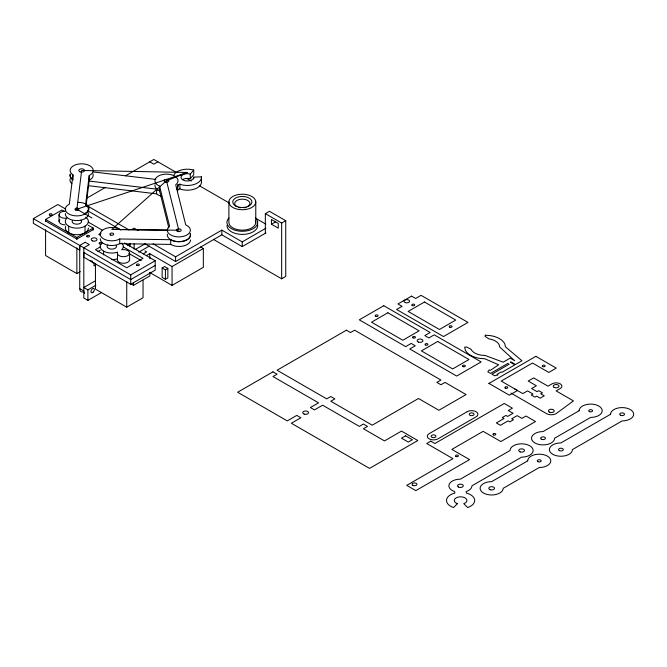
<?xml version="1.0" encoding="UTF-8"?>
<svg xmlns="http://www.w3.org/2000/svg" width="667" height="667" viewBox="0 0 667 667"><rect width="100%" height="100%" fill="white"/><g stroke="black" fill="none" stroke-linecap="round" stroke-linejoin="round"><path stroke-width="1" d="M85.251 242.246L79.732 245.431L79.732 250.142L33.35 223.362L33.35 218.651L57.829 204.519L65.858 209.155M271.461 224.229L271.461 219.518L278.264 223.445L278.264 228.156L271.461 224.229L275.546 221.878M72.953 174.829L69.31 204.194A11.539 6.662 0 0 0 68.142 213.59A11.539 6.662 0 0 0 84.417 214.265A11.539 6.662 0 0 0 85.584 204.869L89.228 175.504A11.539 6.662 0 0 0 90.395 166.108A11.539 6.662 0 0 0 74.12 165.433A11.539 6.662 0 0 0 72.953 174.829L72.953 179.54A11.539 6.662 0 0 1 70.168 174.704M91.954 217.942L76.863 209.23L81.674 170.469L187.385 172.461L166.475 180.782L111.773 229.448L178.823 230.232L166.475 180.782M86.085 205.528L89.228 180.215L89.228 175.504M101.776 243.071A11.539 6.662 0 0 0 103.61 251.117A11.539 6.662 0 0 0 117.534 252.176L117.492 252.251A6.153 3.552 0 0 0 122.945 256.687A6.153 3.552 0 0 0 129.573 252.81A6.153 3.552 0 0 0 121.819 249.716L121.761 249.733A11.539 6.662 0 0 0 121.761 243.071M117.534 252.176L117.492 258.846A6.153 3.552 0 0 0 123.487 263.29A6.153 3.552 0 0 0 129.381 258.796M177.547 191.537A11.539 6.662 0 0 0 177.772 189.803L179.898 188.869L181.04 189.32A14.107 8.146 0 0 0 201.459 181.574L201.459 176.863L193.713 177.122A6.345 3.66 0 0 1 186.643 180.974A6.345 3.66 0 0 1 181.307 176.28A6.345 3.66 0 0 1 190.237 174.062L193.722 170.06L193.722 174.771L190.237 178.773A6.345 3.66 0 0 0 182.641 179.606M45.589 221.361L45.589 219.435L61.906 210.013L64.574 211.556M86.718 198.216L105.636 187.302M125.446 175.863L153.844 159.463L176.813 172.728M157.921 161.823L153.844 164.174L149.767 161.823M45.589 219.435L76.863 237.494L93.18 228.072L93.18 229.998M93.18 229.64L76.863 239.061L45.589 221.002M101.101 233.091L98.774 234.442L100.484 235.334M100.6 246.723L95.448 249.7L126.73 267.759L143.046 258.337L123.387 246.99M131.682 229.573L134.125 228.156L138.202 230.515M97.899 251.584L100.35 250.175M45.589 229.798L45.589 255.544L76.863 273.603L80.298 271.619M95.648 264.974L94.014 265.916L94.014 262.856M135.251 249.491L145.173 243.763M138.728 252.193L149.483 245.981M95.373 280.832L83.817 287.51L87.894 289.862L95.898 285.243M143.238 253.827L146.64 251.868L144.964 250.9M146.365 255.636L149.767 253.668L172.061 266.55L203.335 248.491L203.335 267.334L172.061 285.393L149.767 272.511M33.35 218.651L130.724 274.871L155.203 260.739L155.203 270.16L130.724 284.292L83.817 257.204L83.817 252.493L130.724 279.581L155.203 265.449M85.176 242.288L89.336 244.597L83.817 247.782L83.817 298.032L87.894 300.383L101.326 292.63M153.06 243.797L175.596 256.812L221.828 230.123L242.229 241.896L265.916 228.222M162.139 267.951L164.591 266.542L167.851 268.426L167.851 277.847L165.408 279.256L162.139 277.372L162.139 267.951L165.408 269.835L167.851 268.426M130.974 283.867L133.525 285.343L149.842 275.921L149.842 272.311M144.947 243.822L175.596 261.522L221.828 234.834L242.229 246.607L265.916 232.933M265.341 233.258L265.341 213.632L269.426 211.281L285.743 220.702L285.743 276.438L281.666 278.798L213.357 239.361M95.448 263.365L95.448 289.111L126.73 307.17L143.046 297.749L143.046 280.24M265.341 213.632L281.666 223.053L285.743 220.702M127.597 245.573L130.373 244.189M201.459 176.863A14.107 8.146 0 0 1 181.04 184.609L179.898 184.159L177.772 185.093L177.772 189.803M76.863 209.23L187.385 172.461M488.811 383.333L489.278 383.25M167.976 230.24L120.127 229.565A11.539 6.662 0 0 0 103.81 229.331A11.539 6.662 0 0 0 103.41 238.753A11.539 6.662 0 0 0 119.726 238.978L170.702 239.703A11.539 6.662 0 0 0 184.576 240.954A11.539 6.662 0 0 0 190.27 233.542M100.233 238.703A11.539 6.662 0 0 0 107.095 244.956A11.539 6.662 0 0 0 119.726 243.688L170.702 244.414A11.539 6.662 0 0 0 183.208 246.031A11.539 6.662 0 0 0 190.587 239.978M93.205 171.936L155.811 179.423M88.869 181.04L156.603 189.136A11.539 6.662 0 0 0 158.571 190.454M88.869 185.751L156.603 193.847A11.539 6.662 0 0 0 161.064 196.14M186.702 178.439L191.204 181.032M199.3 185.709L228.981 202.843M255.369 218.084L265.908 224.17M514.616 388.911L522.778 393.622L527.53 390.879L532.975 394.014L531.274 394.997L534.942 397.115L536.643 396.131L540.178 398.174L544.255 395.823L540.72 393.78L542.421 392.796L538.753 390.679L537.052 391.662L531.616 388.519L536.368 385.776L528.214 381.065L533.65 377.922L547.966 386.185L552.043 383.833A5.77 3.327 0 0 1 560.205 383.833A5.77 3.327 0 0 1 560.205 388.544L556.128 390.895L573.453 400.9L556.086 413.64A6.728 3.885 0 0 1 546.573 413.64L510.955 393.08M200.667 246.948L203.335 248.491M85.826 204.986L129.148 229.99M87.635 210.739L121.019 230.015M88.152 222.028L102.426 230.265M124.354 242.93L155.203 260.739M88.286 225.246L93.18 228.072M128.814 253.418L141.262 260.605M90.353 260.413L92.054 261.397M79.732 245.431L79.732 288.611L83.817 290.962A6.728 3.885 -60 0 0 84.451 293.347M159.563 186.118L169.576 226.246A11.539 6.662 0 0 0 171.911 235.568A11.539 6.662 0 0 0 188.061 234.225A11.539 6.662 0 0 0 185.734 224.904L175.713 184.776A11.539 6.662 0 0 0 173.387 175.454A11.539 6.662 0 0 0 157.237 176.797A11.539 6.662 0 0 0 159.563 186.118L159.563 190.829L168.826 227.947M281.666 223.053L281.666 278.798M255.778 201.976A13.448 7.762 0 0 1 235.609 208.696A13.448 7.762 0 0 1 235.609 195.256A13.448 7.762 0 0 1 255.778 201.976L255.778 222.386M242.229 241.896L242.229 246.607M228.889 201.976L228.889 222.386A13.448 7.762 0 0 0 244.089 230.082A13.448 7.762 0 0 0 255.319 220.377M221.828 230.123L221.828 234.834M193.713 177.122L193.713 179.006M190.237 174.062L190.237 178.773M179.898 184.159L179.898 188.869M175.596 256.812L175.596 261.522M172.061 266.55L172.061 285.393M170.702 239.703L170.702 244.414M165.408 269.835L165.408 279.256M156.603 189.136L156.603 193.847M149.767 253.668L149.767 258.629M134.125 243.98L134.125 249.033M133.525 282.633L133.525 285.343M130.724 274.871L130.724 284.292M130.048 243.647L130.048 246.673M129.598 253.127L129.598 259.721M126.73 281.416L126.73 307.17M119.726 238.978L119.726 243.688M103.61 251.117L103.61 254.886M92.313 261.122L92.313 262.815M87.894 289.862L87.894 300.383M85.017 226.188L85.017 232.783M76.863 237.494L76.863 239.42M76.863 247.849L76.863 273.603M68.701 226.188L68.701 232.783M59.029 214.757L59.029 221.352M77.722 202.334A10.689 6.17 0 0 1 88.469 206.495A10.689 6.17 0 0 1 84.409 213.582M257.187 223.228A15.383 8.879 0 0 1 244.339 234.334A15.383 8.879 0 0 1 226.947 225.529M255.653 217.951A15.383 8.879 0 0 1 242.329 231.274A15.383 8.879 0 0 1 229.006 217.951M236.935 206.662A7.629 4.402 0 0 1 236.935 200.434A7.629 4.402 0 0 1 247.724 200.434A7.629 4.402 0 0 1 247.724 206.662M246.14 207.362A7.629 4.402 0 0 1 244.305 207.804M240.353 207.804A7.629 4.402 0 0 1 238.519 207.362M71.869 183.717A11.539 6.662 0 0 1 70.21 178.706M173.57 175.679A14.107 8.146 0 0 1 193.722 170.06M177.547 186.827A11.539 6.662 0 0 1 176.555 188.469M73.12 179.915A11.539 6.662 0 0 1 70.21 173.995M93.005 173.92A11.539 6.662 0 0 1 89.228 180.215M88.194 212.681A11.539 6.662 0 0 1 77.547 220.585A11.539 6.662 0 0 1 65.358 213.465M177.897 184.542A11.539 6.662 0 0 1 176.28 189.003M159.563 190.829A11.539 6.662 0 0 1 155.019 184.709M190.237 233.992A11.539 6.662 0 0 1 178.956 241.604A11.539 6.662 0 0 1 167.359 234.159M83.267 291.879A6.728 3.885 -60 0 1 79.732 288.611M117.534 258.771A11.539 6.662 0 0 1 111.773 259.663M116.316 245.698A4.711 2.718 0 0 1 111.156 249.099A4.711 2.718 0 0 1 107.687 245.047M65.149 211.181A6.153 3.552 0 0 0 59.088 215.216A6.153 3.552 0 0 0 66.817 218.159L66.867 218.142A11.539 6.662 0 0 0 69.977 226.822A11.539 6.662 0 0 0 85.259 226.046A11.539 6.662 0 0 0 85.701 217.192M88.403 228.072A11.539 6.662 0 0 1 75.354 234.676A11.539 6.662 0 0 1 65.716 226.346M65.224 224.879A6.153 3.552 0 0 1 59.838 219.568M80.94 220.118A4.711 2.718 0 0 1 77.48 224.17A4.711 2.718 0 0 1 72.311 220.769M485.309 335.226L485.059 336.326L488.844 338.853A14.616 8.438 0 0 1 499.675 346.998L514.632 360.722L510.163 358.146L503.176 362.181L485.059 355.436A14.616 8.438 0 0 1 470.944 349.183L466.567 346.998L464.657 347.148L465.324 350.058A20.435 11.798 0 0 0 479.773 358.396L484.809 358.779L498.674 364.774L490.262 370.418L489.311 369.868L487.802 371.836L490.528 373.412L507.795 363.44L509.154 364.224L491.887 374.195L494.606 375.763L498.016 374.896L497.065 374.345L501.142 371.986L501.826 372.378L514.899 364.832L510.28 362.164L510.822 361.856L515.441 364.524L521.961 360.755L505.461 346.857L504.794 343.947A20.435 11.798 0 0 0 490.345 335.609L485.309 335.226M457.429 503.66L453.552 507.537A14.107 8.146 0 0 1 453.552 493.43L454.836 493.121L454.644 491.579A11.539 6.662 0 0 1 449.266 484.092A11.539 6.662 0 0 1 460.405 479.148L510.063 450.483A11.539 6.662 0 0 1 521.602 443.822A11.539 6.662 0 0 1 533.133 450.483A11.539 6.662 0 0 1 521.602 457.145L471.944 485.809A11.539 6.662 0 0 1 466.175 491.579L466.366 493.121L467.65 493.43A14.107 8.146 0 0 1 467.65 507.537L463.773 503.66A6.345 3.66 0 0 0 465.466 498.124A6.345 3.66 0 0 0 455.736 498.124A6.345 3.66 0 0 0 457.429 503.66M383.767 305.703L359.296 319.835L405.678 346.615L411.197 343.422L415.274 345.781L409.755 348.966L456.67 376.055L481.149 361.923L434.234 334.834L428.873 337.927L424.796 335.576L430.157 332.483L383.767 305.703M272.995 371.827L237.635 392.246L287.269 420.894L296.79 415.399L300.867 417.759L291.354 423.253L369.535 468.392L417.809 440.52L401.492 431.099L384.492 440.912L363.415 428.748L367.5 426.396L363.415 424.037L359.338 426.396L322.628 405.194L314.465 409.905L310.388 407.554L318.543 402.843L272.995 376.538L277.072 374.187L272.995 371.827M346.423 330.19L277.08 370.235L326.713 398.883L330.79 396.531L334.867 398.883L330.79 401.242L372.261 425.187L418.492 398.491L438.894 410.272L466.091 394.572L445.014 382.399L440.929 384.759L436.852 382.399L440.929 380.048L354.586 330.19L350.508 332.55L346.423 330.19M411.547 296.123L397.957 303.969L402.034 306.328L396.59 309.463L443.505 336.552L467.984 322.419L421.069 295.339L415.633 298.474L411.547 296.123M387.852 312.765L371.536 322.186L402.81 340.245L419.126 330.824L387.852 312.765M424.47 302.009L408.154 311.431L439.428 329.49L455.744 320.068L424.47 302.009M437.71 341.462L421.394 350.884L452.668 368.943L468.984 359.521L437.71 341.462M535.884 356.345L488.969 383.425L509.363 395.206L517.525 390.495L501.209 381.074L532.483 363.015L548.799 372.436L556.278 368.117L535.884 356.345M405.569 435.809L401.492 438.169L408.287 442.096L412.373 439.736L405.569 435.809M467.183 411.714L429.114 433.692A6.286 3.627 0 0 0 429.114 438.819A6.286 3.627 0 0 0 438.002 438.819L476.071 416.842A6.286 3.627 0 0 0 476.071 411.714A6.286 3.627 0 0 0 467.183 411.714M430.799 441.154L426.722 443.513L452.968 458.663L406.737 485.351L415.841 490.612L469.56 459.605L451.876 449.4L483.15 431.341L500.834 441.546L535.501 421.527L525.988 416.033L521.911 418.384L517.15 415.641L511.706 418.784L513.407 419.76L509.738 421.877L508.037 420.902L500.425 425.296L496.34 422.945L503.96 418.543L502.259 417.567L505.928 415.441L507.629 416.425L513.065 413.282L508.312 410.538L512.389 408.179L504.227 403.468L434.884 443.513L430.799 441.154M579.114 410.755L543.063 431.574A11.539 6.662 0 0 0 531.524 438.236A11.539 6.662 0 0 0 543.063 444.897A11.539 6.662 0 0 0 554.594 438.236L590.654 417.417A11.539 6.662 0 0 0 602.193 410.755A11.539 6.662 0 0 0 590.654 404.094A11.539 6.662 0 0 0 579.114 410.755M527.714 460.847L491.654 481.657A11.539 6.662 0 0 0 480.115 488.319A11.539 6.662 0 0 0 491.654 494.981A11.539 6.662 0 0 0 503.193 488.319L539.253 467.509A11.539 6.662 0 0 0 550.784 460.847A11.539 6.662 0 0 0 539.253 454.185A11.539 6.662 0 0 0 527.714 460.847M610.572 414.257L560.922 442.921A11.539 6.662 0 0 0 549.383 449.583A11.539 6.662 0 0 0 560.922 456.245A11.539 6.662 0 0 0 572.461 449.583L622.111 420.919A11.539 6.662 0 0 0 633.65 414.257A11.539 6.662 0 0 0 622.111 407.595A11.539 6.662 0 0 0 610.572 414.257M559.246 450.558A2.376 1.367 0 0 0 563.215 449.942A2.376 1.367 0 0 0 560.305 448.266A2.376 1.367 0 0 0 559.246 450.558M620.435 415.224A2.376 1.367 0 0 0 624.404 414.616A2.376 1.367 0 0 0 621.494 412.931A2.376 1.367 0 0 0 620.435 415.224M541.379 439.203A2.376 1.367 0 0 0 545.356 438.586A2.376 1.367 0 0 0 542.446 436.91A2.376 1.367 0 0 0 541.379 439.203M589.686 411.714A1.926 1.109 0 0 0 592.571 410.755A1.926 1.109 0 0 0 589.686 409.796A1.926 1.109 0 0 0 589.686 411.714M537.885 461.631A1.926 1.109 0 0 0 541.104 461.13A1.926 1.109 0 0 0 538.753 459.771A1.926 1.109 0 0 0 537.885 461.631M490.228 489.753A2.86 1.651 0 0 0 494.514 488.319A2.86 1.651 0 0 0 490.228 486.893A2.86 1.651 0 0 0 490.228 489.753M549.291 412.073A2.885 1.667 0 0 0 554.119 411.322A2.885 1.667 0 0 0 550.583 409.288A2.885 1.667 0 0 0 549.291 412.073M554.085 387.36A2.885 1.667 0 0 0 558.913 386.618A2.885 1.667 0 0 0 555.378 384.576A2.885 1.667 0 0 0 554.085 387.36M470.427 415.474A2.401 1.384 0 0 0 474.037 414.274A2.401 1.384 0 0 0 470.427 413.073A2.401 1.384 0 0 0 470.427 415.474M432.358 437.46A2.401 1.384 0 0 0 435.96 436.26A2.401 1.384 0 0 0 432.358 435.059A2.401 1.384 0 0 0 432.358 437.46M304.185 414.099A2.885 1.667 0 0 0 308.513 412.656A2.885 1.667 0 0 0 304.185 411.214A2.885 1.667 0 0 0 304.185 414.099M455.961 456.461A1.442 0.834 0 0 0 458.371 456.086A1.442 0.834 0 0 0 456.603 455.069A1.442 0.834 0 0 0 455.961 456.461M493.355 434.876A1.442 0.834 0 0 0 495.764 434.5A1.442 0.834 0 0 0 493.997 433.483A1.442 0.834 0 0 0 493.355 434.876M412.781 485.318A2.401 1.384 0 0 0 416.808 484.692A2.401 1.384 0 0 0 413.865 482.991A2.401 1.384 0 0 0 412.781 485.318M542.68 366.55A1.442 0.834 0 0 0 545.089 366.175A1.442 0.834 0 0 0 543.33 365.157A1.442 0.834 0 0 0 542.68 366.55M505.286 388.136A1.442 0.834 0 0 0 507.695 387.769A1.442 0.834 0 0 0 505.936 386.743A1.442 0.834 0 0 0 505.286 388.136M458.387 486.977A2.86 1.651 0 0 0 463.173 486.243A2.86 1.651 0 0 0 459.671 484.217A2.86 1.651 0 0 0 458.387 486.977M520.168 451.918A2.86 1.651 0 0 0 524.462 450.483A2.86 1.651 0 0 0 520.168 449.058A2.86 1.651 0 0 0 520.168 451.918M405.394 302.618A2.785 1.609 0 0 0 409.58 301.226A2.785 1.609 0 0 0 405.394 299.833A2.785 1.609 0 0 0 405.394 302.618M412.231 305.544A1.442 0.834 0 0 0 414.641 305.169A1.442 0.834 0 0 0 412.881 304.152A1.442 0.834 0 0 0 412.231 305.544M449.925 327.264A1.442 0.834 0 0 0 452.084 326.538A1.442 0.834 0 0 0 449.925 325.821A1.442 0.834 0 0 0 449.925 327.264M375.913 316.433A1.442 0.834 0 0 0 378.072 315.708A1.442 0.834 0 0 0 375.913 314.991A1.442 0.834 0 0 0 375.913 316.433M413.006 337.886A1.442 0.834 0 0 0 415.416 337.51A1.442 0.834 0 0 0 413.648 336.493A1.442 0.834 0 0 0 413.006 337.886M462.865 366.583A1.442 0.834 0 0 0 465.283 366.208A1.442 0.834 0 0 0 463.515 365.191A1.442 0.834 0 0 0 462.865 366.583M425.471 344.997A1.442 0.834 0 0 0 427.889 344.622A1.442 0.834 0 0 0 426.121 343.605A1.442 0.834 0 0 0 425.471 344.997M418.593 342.121A2.885 1.667 0 0 0 422.92 340.679A2.885 1.667 0 0 0 418.593 339.236A2.885 1.667 0 0 0 418.593 342.121M235.568 205.878A9.563 5.519 0 0 0 251.567 203.41A9.563 5.519 0 0 0 239.853 196.64A9.563 5.519 0 0 0 235.568 205.878M93.097 292.213A2.401 1.384 -60 0 0 93.855 288.486A2.401 1.384 -60 0 0 91.012 291.012A2.401 1.384 -60 0 0 93.097 292.213M110.764 235.101A1.926 1.109 0 0 0 113.69 234.184A1.926 1.109 0 0 0 110.847 233.183A1.926 1.109 0 0 0 110.764 235.101M80.073 171.836A2.86 1.651 0 0 0 84.526 170.585A2.86 1.651 0 0 0 80.424 168.984A2.86 1.651 0 0 0 80.073 171.836M75.788 210.147A1.926 1.109 0 0 0 78.781 209.305A1.926 1.109 0 0 0 76.021 208.229A1.926 1.109 0 0 0 75.788 210.147M177.397 231.332A2.376 1.367 0 0 0 181.174 230.398A2.376 1.367 0 0 0 177.881 228.973A2.376 1.367 0 0 0 177.397 231.332M165.057 181.883A2.376 1.367 0 0 0 168.834 180.949A2.376 1.367 0 0 0 165.541 179.523A2.376 1.367 0 0 0 165.057 181.883M49.967 215.249A1.442 0.834 0 0 0 52.126 214.524A1.442 0.834 0 0 0 49.967 213.807A1.442 0.834 0 0 0 49.967 215.249M87.06 236.702A1.442 0.834 0 0 0 89.478 236.335A1.442 0.834 0 0 0 87.71 235.309A1.442 0.834 0 0 0 87.06 236.702M136.927 265.399A1.442 0.834 0 0 0 139.336 265.032A1.442 0.834 0 0 0 137.569 264.007A1.442 0.834 0 0 0 136.927 265.399M99.533 243.814A1.442 0.834 0 0 0 101.943 243.438A1.442 0.834 0 0 0 100.175 242.421A1.442 0.834 0 0 0 99.533 243.814M92.646 240.937A2.885 1.667 0 0 0 96.973 239.495A2.885 1.667 0 0 0 92.646 238.052A2.885 1.667 0 0 0 92.646 240.937"/></g></svg>
